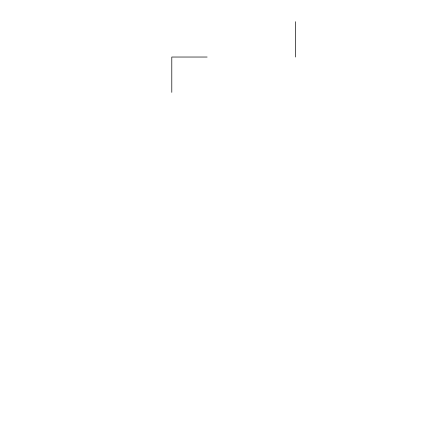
<?xml version="1.0" encoding="UTF-8"?>
<svg xmlns="http://www.w3.org/2000/svg" width="434" height="434" viewBox="0 0 434 434"><rect width="100%" height="100%" fill="white"/><g stroke="black" fill="none" stroke-linecap="round" stroke-linejoin="round"><path stroke-width="0.65" d="M207.126 57.033L171.793 57.033L171.793 92.366M295.456 21.7L295.456 57.033"/></g></svg>
